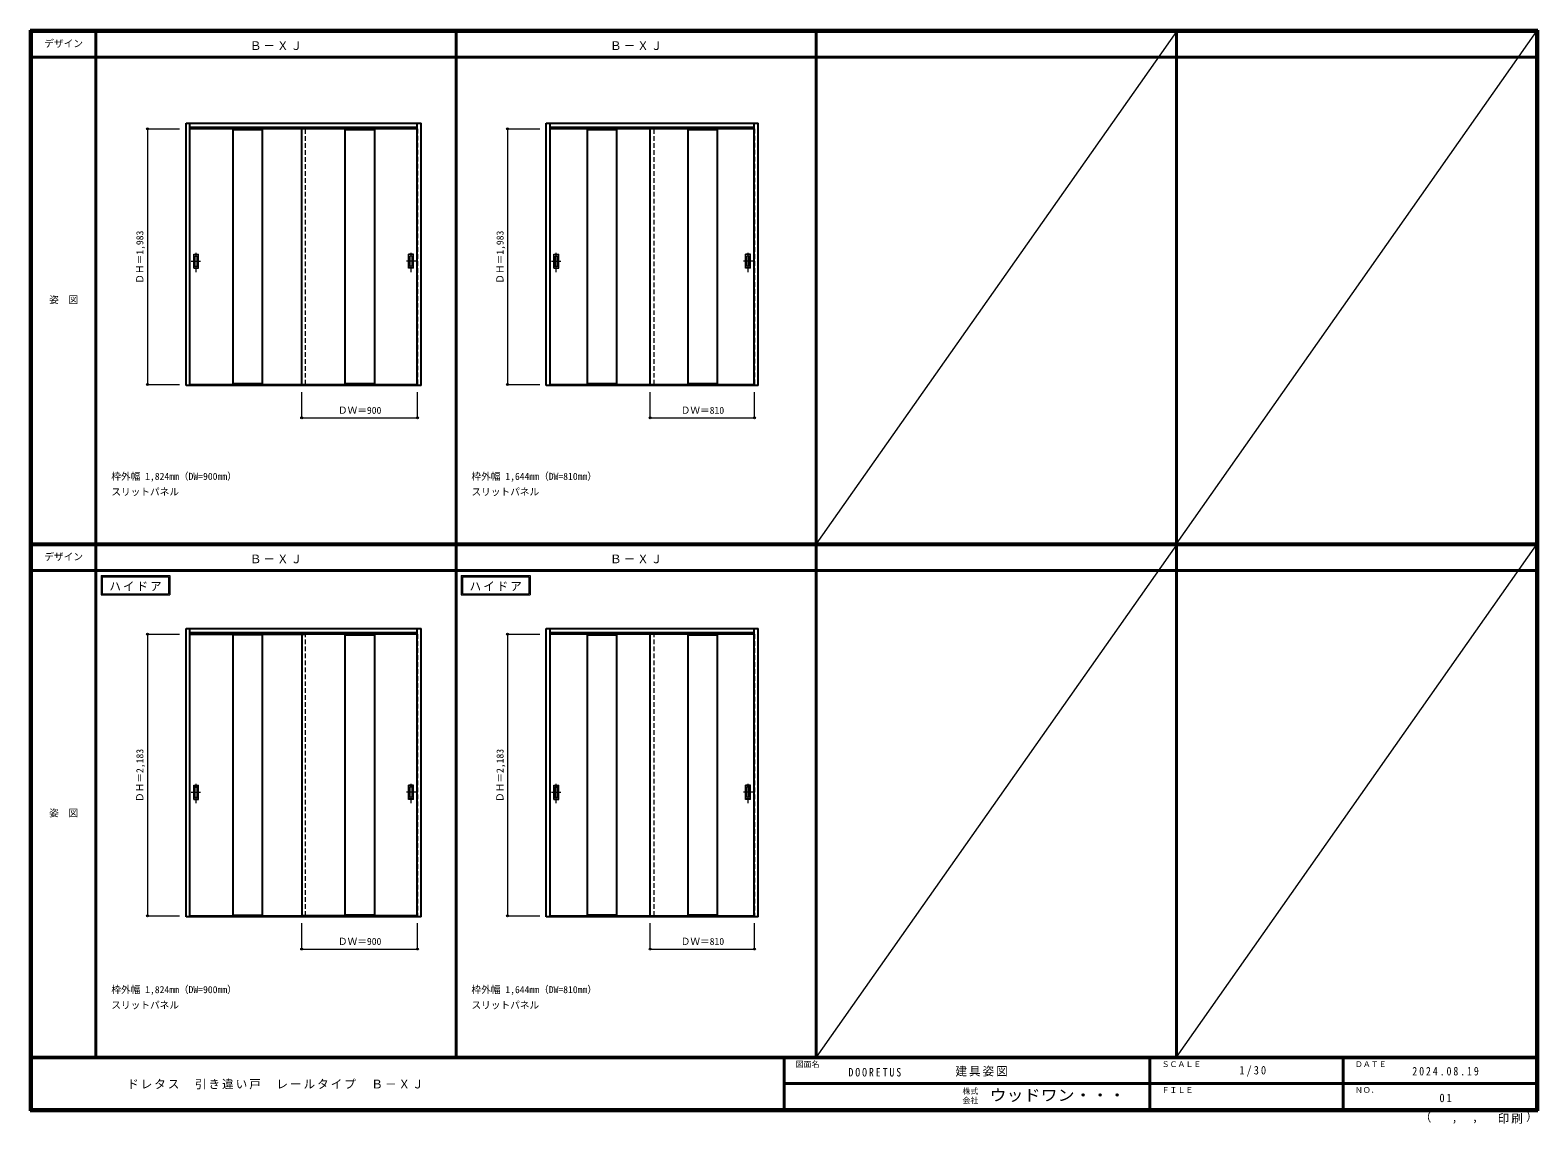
# Model space of a CAD drawing. Units: millimetres, scale not verified. Extents: x -6000 to 5700, y -4307 to 4175.
import ezdxf
from ezdxf.enums import TextEntityAlignment as Align

# ---------------------------------------------------------------- set-up
doc = ezdxf.new("R2010")
doc.units = ezdxf.units.MM
doc.header["$LTSCALE"] = 30
doc.header["$PDMODE"] = 32
doc.header["$PDSIZE"] = 15
doc.linetypes.add('CHAIN1', pattern=[8, 5, -1, 1, -1])
doc.linetypes.add('DASHED1', pattern=[1.8, 1.2, -0.6])
for name, color, linetype, lineweight in [('0-2_扉', 4, 'DASHED1', 9), ('0-3_仕上げ', 7, 'Continuous', 18), ('0-4_枠', 3, 'Continuous', 25), ('0-6_引手', 7, 'Continuous', 18), ('0-A_文字', 7, 'Continuous', 18), ('0-B_寸法', 4, 'Continuous', 9), ('F-1_枠', 6, 'Continuous', 40), ('F-A_文字', 7, 'Continuous', 18)]:
    doc.layers.add(name, color=color, linetype=linetype, lineweight=lineweight)
doc.styles.add('ＭＳ ゴシック', font='')
doc.styles.get('ＭＳ ゴシック').set_extended_font_data('MS Gothic')

msp = doc.modelspace()

# ---------------------------------------------------------------- linework, layer by layer
at = {"layer": '0-2_扉'}
for p, q in [((-4763, 3409), (-4763, 1426)), ((-4760, 3409), (-4763, 3409)), ((-3863, 1426), (-3863, 3409)), ((-2996, 3409), (-2993, 3409)), ((-2993, 3409), (-2993, 1426)), ((-1968, 3409), (-1968, 1426)), ((-1965, 3409), (-1968, 3409)), ((-1158, 1426), (-1158, 3409)), ((-381, 3409), (-378, 3409)), ((-4763, 1426), (-4760, 1426)), ((-2993, 1426), (-2996, 1426)), ((-1968, 1426), (-1965, 1426)), ((-4763, -510.25), (-4763, -2693.25)), ((-4760, -510.25), (-4763, -510.25)), ((-3893, -510.25), (-3893, -514.25)), ((-3863, -2693.25), (-3863, -510.25)), ((-3863, -510.25), (-3863, -514.25)), ((-2996, -510.25), (-2993, -510.25)), ((-2993, -510.25), (-2993, -2693.25)), ((-1971, -510.25), (-1968, -510.25)), ((-1968, -510.25), (-1968, -2693.25)), ((-1158, -2693.25), (-1158, -510.25)), ((-381, -510.25), (-378, -510.25)), ((-378, -510.25), (-378, -2693.25)), ((-4763, -2693.25), (-4760, -2693.25)), ((-2993, -2693.25), (-2996, -2693.25)), ((-1968, -2693.25), (-1965, -2693.25)), ((-378, -2693.25), (-381, -2693.25))]:
    msp.add_line(p, q, dxfattribs=at)
at = {"layer": '0-2_扉', "color": 3, "linetype": 'Continuous', "lineweight": 25}
for p, q in [((-2996, 3409), (-4760, 3409)), ((-3893, 1426), (-3893, 3409)), ((-381, 3409), (-1965, 3409)), ((-1188, 1426), (-1188, 3409)), ((-4760, 1426), (-2996, 1426)), ((-1965, 1426), (-381, 1426)), ((-4760, -510.25), (-3863, -510.25)), ((-381, -510.25), (-1965, -510.25)), ((-1188, -2693.25), (-1188, -510.25)), ((-4760, -2693.25), (-3863, -2693.25)), ((-2996, -2693.25), (-3893, -2693.25)), ((-1965, -2693.25), (-381, -2693.25))]:
    msp.add_line(p, q, dxfattribs=at)
at = {"layer": '0-2_扉'}
msp.add_lwpolyline([(-378, 3409), (-378, 1426), (-381, 1426)], dxfattribs=at)
at = {"layer": '0-2_扉', "color": 3, "linetype": 'Continuous', "lineweight": 25}
msp.add_lwpolyline([(-2996, -510.25), (-3893, -510.25), (-3893, -2693.25)], dxfattribs=at)
at = {"layer": '0-3_仕上げ', "color": 3, "lineweight": 25}
for p, q in [((-4427, 3409), (-4427, 1426)), ((-4199, 3409), (-4199, 1426)), ((-3557, 3409), (-3557, 1426)), ((-3329, 3409), (-3329, 1426)), ((-1677, 3409), (-1677, 1426)), ((-1449, 3409), (-1449, 1426)), ((-897, 3409), (-897, 1426)), ((-669, 3409), (-669, 1426)), ((-4427, -510.25), (-4427, -2693.25)), ((-4199, -510.14), (-4199, -2693.25)), ((-3557, -510.14), (-3557, -2693.25)), ((-3329, -510.25), (-3329, -2693.25)), ((-1677, -510.25), (-1677, -2693.25)), ((-1449, -510.25), (-1449, -2693.25)), ((-897, -510.25), (-897, -2693.25)), ((-669, -510.25), (-669, -2693.25))]:
    msp.add_line(p, q, dxfattribs=at)
at = {"layer": '0-3_仕上げ'}
for p, q in [((-4427, 3401), (-4199, 3401)), ((-3557, 3401), (-3329, 3401)), ((-1677, 3401), (-1449, 3401)), ((-897, 3401), (-669, 3401)), ((-4199, 1434), (-4427, 1434)), ((-3329, 1434), (-3557, 1434)), ((-1449, 1434), (-1677, 1434)), ((-669, 1434), (-897, 1434)), ((-4199, -518.14), (-4427, -518.14)), ((-3557, -518.14), (-3329, -518.14)), ((-1677, -518.25), (-1449, -518.25)), ((-897, -518.25), (-669, -518.25)), ((-4427, -2685.25), (-4199, -2685.25)), ((-3329, -2685.25), (-3557, -2685.25)), ((-1449, -2685.14), (-1677, -2685.14)), ((-669, -2685.14), (-897, -2685.14))]:
    msp.add_line(p, q, dxfattribs=at)
at = {"layer": '0-4_枠'}
for p, q in [((-4790, 1418), (-4790, 3453)), ((-4790, 3453), (-2966, 3453)), ((-4760, 1418), (-4760, 3453)), ((-4760, 3423), (-2996, 3423)), ((-2996, 1426.54), (-2996, 3453)), ((-2966, 1418), (-2966, 3453)), ((-1995, 1418), (-1995, 3453)), ((-1995, 3453), (-351, 3453)), ((-1965, 1418), (-1965, 3453)), ((-1965, 3423), (-381, 3423)), ((-381, 1426.54), (-381, 3453)), ((-351, 1418), (-351, 3453)), ((-4760, 1418), (-4790, 1418)), ((-2996, 1421), (-4760, 1421)), ((-2996, 1418), (-4760, 1418)), ((-2996, 1426.2), (-2996, 1426.54)), ((-2996, 1418), (-2996, 1426.2)), ((-2966, 1418), (-2996, 1418)), ((-1965, 1418), (-1995, 1418)), ((-381, 1421), (-1965, 1421)), ((-381, 1418), (-1965, 1418)), ((-381, 1426.2), (-381, 1426.54)), ((-381, 1418), (-381, 1426.2)), ((-351, 1418), (-381, 1418)), ((-4790, -2701.25), (-4790, -466.25)), ((-4790, -466.25), (-2966, -466.25)), ((-4760, -2701.25), (-4760, -466.25)), ((-2996, -2692.71), (-2996, -466.25)), ((-2966, -2701.25), (-2966, -466.25)), ((-1995, -2701.25), (-1995, -466.25)), ((-1995, -466.25), (-351, -466.25)), ((-1965, -2701.25), (-1965, -466.25)), ((-381, -2692.71), (-381, -466.25)), ((-351, -2701.25), (-351, -466.25)), ((-4760, -496.25), (-2996, -496.25)), ((-1965, -496.25), (-381, -496.25)), ((-4760, -2701.25), (-4790, -2701.25)), ((-2996, -2698.25), (-4760, -2698.25)), ((-2996, -2701.25), (-4760, -2701.25)), ((-2996, -2693.05), (-2996, -2692.71)), ((-2996, -2701.25), (-2996, -2693.05)), ((-2966, -2701.25), (-2996, -2701.25)), ((-1965, -2701.25), (-1995, -2701.25)), ((-381, -2698.25), (-1965, -2698.25)), ((-381, -2701.25), (-1965, -2701.25)), ((-381, -2693.05), (-381, -2692.71)), ((-381, -2701.25), (-381, -2693.05)), ((-351, -2701.25), (-381, -2701.25))]:
    msp.add_line(p, q, dxfattribs=at)
at = {"layer": '0-6_引手', "linetype": 'CHAIN1'}
for p, q in [((-4712, 2298.27), (-4712, 2469.12)), ((-3044, 2298.27), (-3044, 2469.12)), ((-1917, 2298.27), (-1917, 2469.12)), ((-429, 2298.27), (-429, 2469.12)), ((-4750.07, 2383.5), (-4677.56, 2383.5)), ((-3005.93, 2383.5), (-3078.44, 2383.5)), ((-1955.07, 2383.5), (-1882.56, 2383.5)), ((-390.93, 2383.5), (-463.44, 2383.5)), ((-4750.07, -1735.75), (-4677.56, -1735.75)), ((-4712, -1820.98), (-4712, -1650.13)), ((-3005.93, -1735.75), (-3078.44, -1735.75)), ((-3044, -1820.98), (-3044, -1650.13)), ((-1955.07, -1735.75), (-1882.56, -1735.75)), ((-1917, -1820.98), (-1917, -1650.13)), ((-390.93, -1735.75), (-463.44, -1735.75)), ((-429, -1820.98), (-429, -1650.13))]:
    msp.add_line(p, q, dxfattribs=at)
at = {"layer": '0-6_引手'}
for p, q in [((-4731, 2438.5), (-4693, 2438.5)), ((-4731, 2328.5), (-4731, 2438.5)), ((-4724.5, 2422.5), (-4699.5, 2422.5)), ((-4724.5, 2344.5), (-4724.5, 2422.5)), ((-4724.5, 2344.5), (-4699.5, 2344.5)), ((-4699.5, 2344.5), (-4699.5, 2422.5)), ((-4693, 2328.5), (-4693, 2438.5)), ((-3025, 2438.5), (-3063, 2438.5)), ((-3063, 2328.5), (-3063, 2438.5)), ((-3031.5, 2422.5), (-3056.5, 2422.5)), ((-3056.5, 2344.5), (-3056.5, 2422.5)), ((-3031.5, 2344.5), (-3056.5, 2344.5)), ((-3031.5, 2344.5), (-3031.5, 2422.5)), ((-3025, 2328.5), (-3025, 2438.5)), ((-1936, 2438.5), (-1898, 2438.5)), ((-1936, 2328.5), (-1936, 2438.5)), ((-1929.5, 2422.5), (-1904.5, 2422.5)), ((-1929.5, 2344.5), (-1929.5, 2422.5)), ((-1929.5, 2344.5), (-1904.5, 2344.5)), ((-1904.5, 2344.5), (-1904.5, 2422.5)), ((-1898, 2328.5), (-1898, 2438.5)), ((-410, 2438.5), (-448, 2438.5)), ((-448, 2328.5), (-448, 2438.5)), ((-416.5, 2422.5), (-441.5, 2422.5)), ((-441.5, 2344.5), (-441.5, 2422.5)), ((-416.5, 2344.5), (-441.5, 2344.5)), ((-416.5, 2344.5), (-416.5, 2422.5)), ((-410, 2328.5), (-410, 2438.5)), ((-4731, 2328.5), (-4693, 2328.5)), ((-3025, 2328.5), (-3063, 2328.5)), ((-1936, 2328.5), (-1898, 2328.5)), ((-410, 2328.5), (-448, 2328.5)), ((-4731, -1680.75), (-4693, -1680.75)), ((-4731, -1790.75), (-4731, -1680.75)), ((-4724.5, -1696.75), (-4699.5, -1696.75)), ((-4724.5, -1774.75), (-4724.5, -1696.75)), ((-4699.5, -1774.75), (-4699.5, -1696.75)), ((-4693, -1790.75), (-4693, -1680.75)), ((-3025, -1680.75), (-3063, -1680.75)), ((-3063, -1790.75), (-3063, -1680.75)), ((-3031.5, -1696.75), (-3056.5, -1696.75)), ((-3056.5, -1774.75), (-3056.5, -1696.75)), ((-3031.5, -1774.75), (-3031.5, -1696.75)), ((-3025, -1790.75), (-3025, -1680.75)), ((-1936, -1680.75), (-1898, -1680.75)), ((-1936, -1790.75), (-1936, -1680.75)), ((-1929.5, -1696.75), (-1904.5, -1696.75)), ((-1929.5, -1774.75), (-1929.5, -1696.75)), ((-1904.5, -1774.75), (-1904.5, -1696.75)), ((-1898, -1790.75), (-1898, -1680.75)), ((-410, -1680.75), (-448, -1680.75)), ((-448, -1790.75), (-448, -1680.75)), ((-416.5, -1696.75), (-441.5, -1696.75)), ((-441.5, -1774.75), (-441.5, -1696.75)), ((-416.5, -1774.75), (-416.5, -1696.75)), ((-410, -1790.75), (-410, -1680.75)), ((-4731, -1790.75), (-4693, -1790.75)), ((-4724.5, -1774.75), (-4699.5, -1774.75)), ((-3025, -1790.75), (-3063, -1790.75)), ((-3031.5, -1774.75), (-3056.5, -1774.75)), ((-1936, -1790.75), (-1898, -1790.75)), ((-1929.5, -1774.75), (-1904.5, -1774.75)), ((-410, -1790.75), (-448, -1790.75)), ((-416.5, -1774.75), (-441.5, -1774.75))]:
    msp.add_line(p, q, dxfattribs=at)
at = {"layer": '0-6_引手', "linetype": 'DASHED1'}
for p, q in [((-4696, 2332.5), (-4696, 2434.5)), ((-3060, 2332.5), (-3060, 2434.5)), ((-1901, 2332.5), (-1901, 2434.5)), ((-445, 2332.5), (-445, 2434.5)), ((-4728, 2332.5), (-4696, 2332.5)), ((-3028, 2332.5), (-3060, 2332.5)), ((-1933, 2332.5), (-1901, 2332.5)), ((-413, 2332.5), (-445, 2332.5)), ((-4696, -1786.75), (-4696, -1684.75)), ((-3060, -1786.75), (-3060, -1684.75)), ((-1901, -1786.75), (-1901, -1684.75)), ((-445, -1786.75), (-445, -1684.75)), ((-4728, -1786.75), (-4696, -1786.75)), ((-3028, -1786.75), (-3060, -1786.75)), ((-1933, -1786.75), (-1901, -1786.75)), ((-413, -1786.75), (-445, -1786.75))]:
    msp.add_line(p, q, dxfattribs=at)
for points in [[(-4728, 2332.5), (-4728, 2434.5), (-4696, 2434.5)], [(-3028, 2332.5), (-3028, 2434.5), (-3060, 2434.5)], [(-1933, 2332.5), (-1933, 2434.5), (-1901, 2434.5)], [(-413, 2332.5), (-413, 2434.5), (-445, 2434.5)], [(-4728, -1786.75), (-4728, -1684.75), (-4696, -1684.75)], [(-3028, -1786.75), (-3028, -1684.75), (-3060, -1684.75)], [(-1933, -1786.75), (-1933, -1684.75), (-1901, -1684.75)], [(-413, -1786.75), (-413, -1684.75), (-445, -1684.75)]]:
    msp.add_lwpolyline(points, dxfattribs=at)
at = {"layer": '0-A_文字'}
for p, q in [((-5450, -55.5), (-5450, -205.5)), ((-5440, -65.5), (-4925.67, -65.5)), ((-4925.67, -65.5), (-4925.67, -195.5)), ((-2655, -55.5), (-2655, -205.5)), ((-2645, -65.5), (-2130.67, -65.5)), ((-2130.67, -65.5), (-2130.67, -195.5)), ((-5450, -205.5), (-4915.67, -205.5)), ((-2655, -205.5), (-2120.67, -205.5))]:
    msp.add_line(p, q, dxfattribs=at)
for points in [[(-5450, -55.5), (-4915.67, -55.5), (-4915.67, -205.5)], [(-5440, -65.5), (-5440, -195.5), (-4925.67, -195.5)], [(-2655, -55.5), (-2120.67, -55.5), (-2120.67, -205.5)], [(-2645, -65.5), (-2645, -195.5), (-2130.67, -195.5)]]:
    msp.add_lwpolyline(points, dxfattribs=at)
at = {"layer": '0-B_寸法'}
for p, q in [((-5090, 3409), (-4840, 3409)), ((-5090, 3409), (-5090, 1426)), ((-2295, 3409), (-2045, 3409)), ((-2295, 3409), (-2295, 1426)), ((-5090, 1426), (-4840, 1426)), ((-2295, 1426), (-2045, 1426)), ((-3893, 1168), (-3893, 1368)), ((-2993, 1168), (-2993, 1368)), ((-1188, 1168), (-1188, 1368)), ((-378, 1168), (-378, 1368)), ((-3893, 1168), (-2993, 1168)), ((-1188, 1168), (-378, 1168)), ((-5090, -510.25), (-4840, -510.25)), ((-5090, -510.25), (-5090, -2693.25)), ((-2295, -510.25), (-2045, -510.25)), ((-2295, -510.25), (-2295, -2693.25)), ((-5090, -2693.25), (-4840, -2693.25)), ((-3893, -2951.25), (-3893, -2751.25)), ((-2993, -2951.25), (-2993, -2751.25)), ((-2295, -2693.25), (-2045, -2693.25)), ((-1188, -2951.25), (-1188, -2751.25)), ((-378, -2951.25), (-378, -2751.25)), ((-3893, -2951.25), (-2993, -2951.25)), ((-1188, -2951.25), (-378, -2951.25))]:
    msp.add_line(p, q, dxfattribs=at)
at = {"layer": '0-B_寸法', "color": 7}
for p in [(-5090, 3409), (-2295, 3409), (-5090, 1426), (-2295, 1426), (-3893, 1168), (-2993, 1168), (-1188, 1168), (-378, 1168), (-5090, -510.25), (-2295, -510.25), (-5090, -2693.25), (-2295, -2693.25), (-3893, -2951.25), (-2993, -2951.25), (-1188, -2951.25), (-378, -2951.25)]:
    msp.add_point(p, dxfattribs=at)
at = {"layer": 'F-1_枠'}
for p, q in [((-6000, 4175), (5700, 4175)), ((-6000, 4175), (-6000, -4205)), ((-6000, 4170), (5700, 4170)), ((-6000, 4165), (5700, 4165)), ((-5995, 4175), (-5995, -4205)), ((-5990, 4175), (-5990, -4205)), ((-5490, 4175), (-5490, -3790)), ((-2695, -3790), (-2695, 4175)), ((100, -3790), (100, 4175)), ((2895, -3790), (2895, 4175)), ((5690, 4175), (5690, -4205)), ((5695, 4175), (5695, -4205)), ((5700, 4175), (5700, -4205)), ((-6000, 3965), (5700, 3965)), ((-6000, 190.5), (5700, 190.5)), ((-6000, 187.5), (5700, 187.5)), ((-6000, 184.5), (5700, 184.5)), ((-6000, -15.5), (5700, -15.5)), ((5700, -3790), (-6000, -3790)), ((5700, -3795), (-6000, -3795)), ((-150, -3795), (-150, -4195)), ((2690, -3795), (2690, -4195)), ((4190, -3795), (4190, -4195)), ((-150, -3995), (5690, -3995.01)), ((5700, -4195), (-6000, -4195)), ((5700, -4200), (-6000, -4200)), ((5700, -4205), (-6000, -4205))]:
    msp.add_line(p, q, dxfattribs=at)
at = {"layer": 'F-A_文字'}
for p, q in [((2895, 4165), (100, 190.5)), ((2895, 190.5), (5690, 4165)), ((2895, 184.5), (100, -3790)), ((2895, -3790), (5690, 184.5))]:
    msp.add_line(p, q, dxfattribs=at)

# ---------------------------------------------------------------- texts
at = {"layer": '0-A_文字', "style": 'ＭＳ ゴシック'}
for s, p in [('枠外幅 1,824mm（DW=900mm）', (-5370, 670.5)), ('枠外幅 1,644mm（DW=810mm）', (-2575, 670.5)), ('スリットパネル', (-5370, 550.5)), ('スリットパネル', (-2575, 550.5)), ('枠外幅 1,824mm（DW=900mm）', (-5370, -3310)), ('枠外幅 1,644mm（DW=810mm）', (-2575, -3310)), ('スリットパネル', (-5370, -3430)), ('スリットパネル', (-2575, -3430))]:
    msp.add_text(s, height=54.99, dxfattribs=at).set_placement(p, align=Align.BOTTOM_LEFT)
at = {"layer": '0-A_文字', "char_height": 65.98, "attachment_point": 7, "style": 'ＭＳ ゴシック'}
for s, insert in [('\\T1.17;Ｂ－ＸＪ', (-4295, 4020)), ('\\T1.17;Ｂ－ＸＪ', (-1500, 4020)), ('\\T1.17;Ｂ－ＸＪ', (-4295, 39.5)), ('\\T1.17;Ｂ－ＸＪ', (-1500, 39.5)), ('\\T1.17;ハイドア', (-5385.34, -175.5)), ('\\T1.17;ハイドア', (-2590.34, -175.5))]:
    msp.add_mtext(s, dxfattribs=dict(at, insert=insert))
at = {"layer": '0-B_寸法', "color": 7, "style": 'ＭＳ ゴシック'}
for s, p in [('ＤＨ＝1,983', (-5105, 2208.25)), ('ＤＨ＝1,983', (-2310, 2208.25)), ('ＤＨ＝2,183', (-5105, -1811)), ('ＤＨ＝2,183', (-2310, -1811))]:
    msp.add_text(s, height=54.99, rotation=90, dxfattribs=at).set_placement(p, align=Align.BOTTOM_LEFT)
for s, p in [('ＤＷ＝900', (-3611.75, 1183)), ('ＤＷ＝810', (-951.75, 1183)), ('ＤＷ＝900', (-3611.75, -2936.25)), ('ＤＷ＝810', (-951.75, -2936.25))]:
    msp.add_text(s, height=54.99, dxfattribs=at).set_placement(p, align=Align.BOTTOM_LEFT)
at = {"layer": 'F-A_文字', "style": 'ＭＳ ゴシック'}
for s, height, p in [('デザイン', 54.99, (-5890, 4027.5)), ('姿\u3000図', 54.99, (-5852.5, 2040.25)), ('デザイン', 54.99, (-5890, 47)), ('姿\u3000図', 54.99, (-5852.5, -1940.25)), ('図面名', 43.99, (-60, -3880)), ('ＳＣＡＬＥ', 43.99, (2780, -3880)), ('ＤＡＴＥ', 43.99, (4280, -3880)), ('株式', 43.99, (1235, -4089)), ('ＦＩＬＥ', 43.99, (2780, -4080)), ('ＮＯ．', 43.99, (4280, -4080)), ('会社', 43.99, (1235, -4161)), ('（', 65.98, (4784.03, -4308.31)), ('）', 65.98, (5608.4, -4304.13)), (',', 65.98, (5031.28, -4308.31)), (',', 65.98, (5190.2, -4305.53))]:
    msp.add_text(s, height=height, dxfattribs=at).set_placement(p, align=Align.BOTTOM_LEFT)
at = {"layer": 'F-A_文字', "style": 'ＭＳ ゴシック', "width": 1.1}
msp.add_text('ウッドワン・・・', height=87.98, dxfattribs=at).set_placement((1445, -4155), align=Align.BOTTOM_LEFT)
at = {"layer": 'F-A_文字', "char_height": 65.98, "attachment_point": 7, "style": 'ＭＳ ゴシック'}
for s, insert in [('\\T1.17;建具姿図', (1180.42, -3940)), ('\\T1.38;\\W0.9;1/30', (3383.75, -3940)), ('\\T1.17;ドレタス\u3000引き違い戸\u3000レールタイプ\u3000Ｂ－ＸＪ', (-5247.55, -4040)), ('\\T1.39;\\W0.85;DOORETUS', (350, -3940.79)), ('\\T1.39;\\W0.85;2024.08.19', (4726.25, -3932.5)), ('\\T1.36;\\W0.9;01', (4936.25, -4140)), ('\\T1.17;印刷', (5388.15, -4306.92))]:
    msp.add_mtext(s, dxfattribs=dict(at, insert=insert))

doc.saveas('drawing.dxf')
